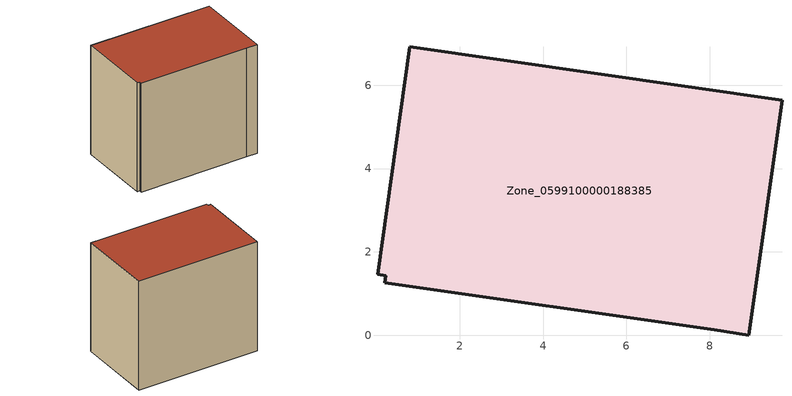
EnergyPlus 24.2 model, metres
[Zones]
Zone_0599100000188385
 floor ground (C_G): 0.2,1.25 0.22,1.43 0.03,1.46 0.8,6.92 9.73,5.64 8.94,0 8.11,0.13 z0
 wall outside (C_F): 8.11,0.13 8.94,0 9.73,5.64 0.8,6.92 0.03,1.46 0.22,1.43 0.2,1.25 8.11,0.13 z0:8.14
 roof outside (C_R): 0.22,1.43 0.2,1.25 8.11,0.13 8.94,0 9.73,5.64 0.8,6.92 0.03,1.46 z8.14
[BUILDING]
Pand.0599100000188385: North Axis=0; Terrain=City; Loads Convergence Tolerance Value=0.04; Temperature Convergence Tolerance Value=0.4; Solar Distribution=FullExterior; Maximum Number of Warmup Days=25; Minimum Number of Warmup Days=1
[Site:Location]
Rotterdam.The.Hague.AP_ZH_NLD Design_Conditions: Latitude=51.96; Longitude=4.45; Time Zone=1; Elevation=-4.5
[SITE:GROUNDTEMPERATURE:BUILDINGSURFACE]
18, 18, 18, 18, 18, 18, 18, 18, 18, 18, 18, 18
[MATERIAL] Thermal Absorptance=0.9; Solar Absorptance=0.7; Visible Absorptance=0.7
Name | Roughness | Thickness | Conductivity | Density | Specific Heat
G.TC.1975-1991 | MediumSmooth | 0.15 | 0.288461 | 540 | 1210
F.TC.1975-1991 | Rough | 0.3 | 0.230769 | 1920 | 840
R.TC.1975-1991 | MediumRough | 0.2 | 0.153846 | 1500 | 1000
[CONSTRUCTION]
C_G: G.TC.1975-1991
C_F: F.TC.1975-1991
C_R: R.TC.1975-1991
[ZONE]
Zone_0599100000188385: Type=1; Multiplier=1; Ceiling Height=Autocalculate; Volume=Autocalculate; Floor Area=autocalculate; Part of Total Floor Area=Yes
[ZONEINFILTRATION:DESIGNFLOWRATE]
Infil_Zone_0599100000188385: Zone or ZoneList or Space or SpaceList=Zone_0599100000188385; Schedule=AlwaysOn; Design Flow Rate Calculation Method=Flow/Area; Flow Rate per Floor Area=0.003; Constant Term Coefficient=1; Temperature Term Coefficient=0; Velocity Term Coefficient=0; Velocity Squared Term Coefficient=0
[HVACTEMPLATE:ZONE:IDEALLOADSAIRSYSTEM]
Zone_0599100000188385: Maximum Heating Supply Air Temperature=50; Minimum Cooling Supply Air Temperature=13; Maximum Heating Supply Air Humidity Ratio=0.0156; Minimum Cooling Supply Air Humidity Ratio=0.0077; Heating Limit=NoLimit; Cooling Limit=NoLimit; Dehumidification Control Type=ConstantSensibleHeatRatio; Cooling Sensible Heat Ratio=0.7; Dehumidification Setpoint=60; Humidification Control Type=None; Humidification Setpoint=30; Outdoor Air Method=None; Outdoor Air Flow Rate per Person=0.00944; Outdoor Air Flow Rate per Zone Floor Area=0; Outdoor Air Flow Rate per Zone=0; Demand Controlled Ventilation Type=None; Outdoor Air Economizer Type=NoEconomizer; Heat Recovery Type=None; Sensible Heat Recovery Effectiveness=0.7; Latent Heat Recovery Effectiveness=0.65
[ZONECONTROL:THERMOSTAT]
ThermostatControl_Zone_0599100000188385: Zone or ZoneList=Zone_0599100000188385; Control Type Schedule=DualSetpointControlType; Control 1=Thermostat_Zone_0599100000188385; Temperature Difference Between Cutout And Setpoint=0
[THERMOSTATSETPOINT:DUALSETPOINT]
Thermostat_Zone_0599100000188385: Heating Setpoint Temperature Schedule=HeatingSetpoint_Zone_0599100000188385; Cooling Setpoint Temperature Schedule=CoolingSetpoint_Zone_0599100000188385
[SCHEDULE:COMPACT]
HeatingSetpoint_Zone_0599100000188385: Through: 12/31, For: AllDays, Until: 24:00, 21
CoolingSetpoint_Zone_0599100000188385: Through: 12/31, For: AllDays, Until: 24:00, 24
DualSetpointControlType: Through: 12/31, For: AllDays, Until: 24:00, 4
AlwaysOn: Through: 12/31, For: AllDays, Until: 24:00, 1
